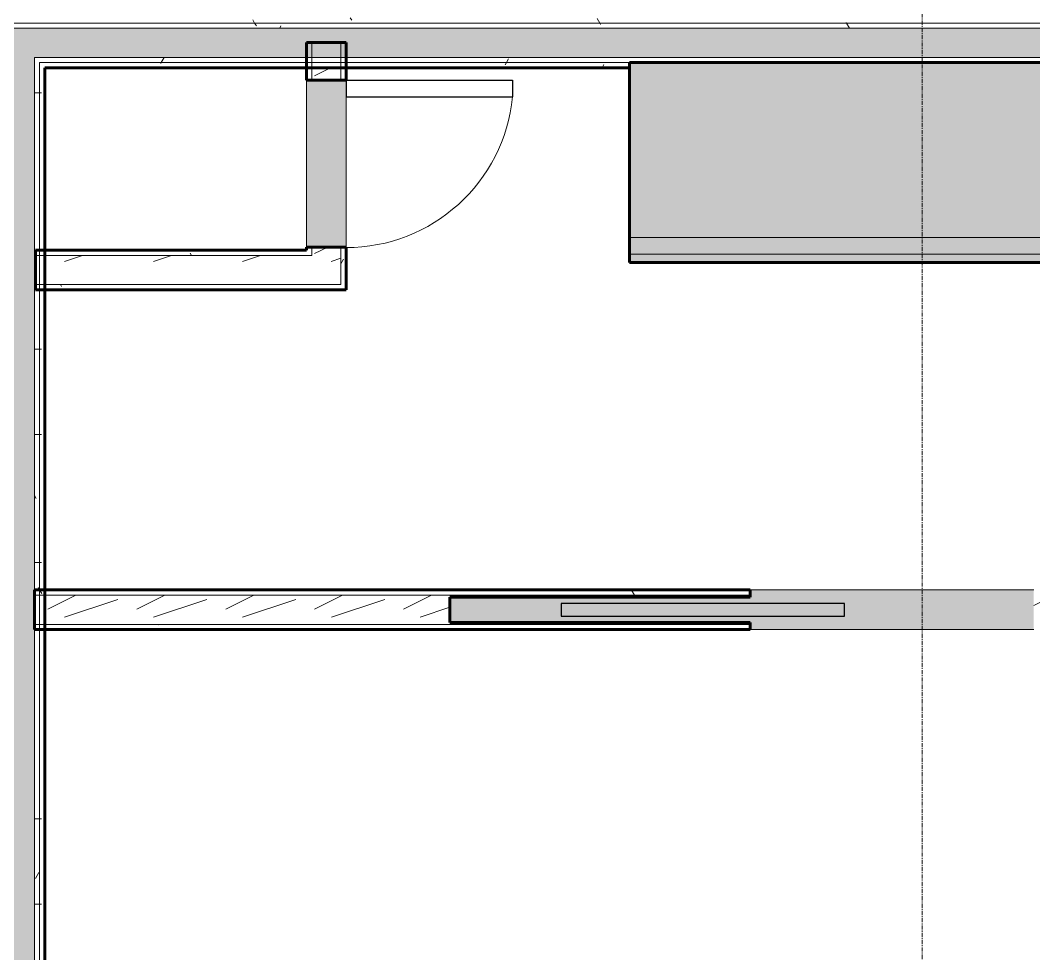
# Model space of a CAD drawing. Header units: inches. Extents: x -4061 to -1937, y 9836 to 11171.
# Drawn here: x -2935.5 to -2813.9, y 10269.9 to 10381.8 of the extents above; entities that cross this region are included whole.
import ezdxf

# ---------------------------------------------------------------- set-up
doc = ezdxf.new("R2010")
doc.units = ezdxf.units.IN
doc.header["$MEASUREMENT"] = 0
doc.linetypes.add('Grid Line 1_2_', pattern=[0.875, 0.5, -0.125, 0.125, -0.125])
for name, color, linetype, lineweight in [('0-1', 7, 'Continuous', 5), ('0-2', 7, 'Continuous', 9), ('A-DOOR-1', 7, 'Continuous', 9), ('A-DOOR-2', 50, 'Continuous', 30), ('A-WALL', 113, 'Continuous', 18), ('A-WALL-1', 8, 'Continuous', 5), ('A-WALL-2', 250, 'Continuous', 60), ('A-WALL-3', 10, 'Continuous', 18), ('A-WALL-PATT-1', 7, 'Continuous', 9), ('A-WALL-PATT-2', 55, 'Continuous', 9), ('A-WALL-PATT-6', 111, 'Continuous', 9), ('I-WALL-2', 2, 'Continuous', 60), ('Q-CASE-1', 53, 'Continuous', 9), ('Q-CASE-2', 250, 'Continuous', 60), ('Q-CASE-3', 7, 'Continuous', 9), ('S-GRID-1', 1, 'Grid Line 1_2_', 9)]:
    doc.layers.add(name, color=color, linetype=linetype, lineweight=lineweight)
pattern_1 = [(0, (0, -1152), (20.48, 5.12), [0.845, -14.515, 0.845, -14.515, -81.92]), (0, (0, -1152), (20.48, 5.12), [-30.72, 0.845, -29.875, 0.845, -14.515, -35.84]), (0, (0, -1152), (20.48, 5.12), [-76.8, 0.845, -9.395, 0.845, -24.755]), (120, (7.68, -1149.44), (-14.67405, 15.1762003), [0.845, -14.515, 0.845, -14.515, -81.92]), (120, (7.68, -1149.44), (-14.67405, 15.1762003), [-30.72, 0.845, -29.875, 0.845, -14.515, -35.84]), (120, (7.68, -1149.44), (-14.67405, 15.1762003), [-76.8, 0.845, -9.395, 0.845, -24.755]), (240, (10.24, -1139.2), (-5.80595, -20.2962003), [0.845, -14.515, 0.845, -14.515, -81.92]), (240, (10.24, -1139.2), (-5.80595, -20.2962003), [-30.72, 0.845, -29.875, 0.845, -14.515, -35.84]), (240, (10.24, -1139.2), (-5.80595, -20.2962003), [-76.8, 0.845, -9.395, 0.845, -24.755])]
pattern_2 = [(216.87, (4.265, -1141.338), (31.9871619, 21.32545714), [5.331, -47.981]), (206.565, (10.662, -1144.536), (-10.662476, -10.6620098), [11.921, -11.921]), (198.435, (10.662, -1149.868), (-21.32449365, -10.6625869), [6.744, -26.974])]
pattern_3 = [(161.57, (0.32, -1151.68), (-2.560496185, -0.000537386), [0, -18.214, 2.022, 0]), (18.43, (-0.32, -1151.68), (-2.560496185, 0.000537386), [0, -18.214, 2.022, 0]), (108.43, (0.32, -1151.68), (1.27922091, -6.400876726), [6.07, -14.166]), (71.57, (-0.32, -1151.68), (1.27922091, 6.400876726), [6.07, -14.166])]

# ---------------------------------------------------------------- blocks, each defined once
blk = doc.blocks.new('Pocket_Door_2385 - 34_ x 80_-1722045-ENLARGED RCP - 1ST FLOOR PLAN - WEST')
at = {"layer": 'A-DOOR-2'}
for p, q in [((-39.67, 0.75), (-39.67, -0.75)), ((-5.67, 0.75), (-39.67, 0.75)), ((-5.67, -0.75), (-5.67, 0.75)), ((-39.67, -0.75), (-5.67, -0.75))]:
    blk.add_line(p, q, dxfattribs=at)
blk = doc.blocks.new('OD_CW_Base Cabinet - OD_CW_Base Cabinet-1913600-ENLARGED RCP - 1ST FLOOR PLAN - WEST')
at = {"layer": 'Q-CASE-1'}
for points in [[(56.47, 0), (0.74, 0), (0.74, -1), (59.14, -1), (59.14, 0)], [(56.47, -1), (0.74, -1), (0.74, -3), (59.14, -3), (59.14, -1)], [(0.74, -3), (0.74, -24), (59.14, -24), (59.14, -3), (56.47, -3)]]:
    blk.add_hatch(color=256, dxfattribs=at).paths.add_polyline_path(points, flags=0)
at = {"layer": 'Q-CASE-2'}
for p, q in [((0.74, -24), (0.74, 0)), ((0.74, 0), (59.14, 0)), ((59.14, 0), (59.14, -24)), ((59.14, -24), (0.74, -24))]:
    blk.add_line(p, q, dxfattribs=at)
at = {"layer": 'Q-CASE-3'}
for p, q in [((0.74, 0), (0.74, -1)), ((59.14, 0), (0.74, 0)), ((59.14, -1), (0.74, -1)), ((0.74, -1), (0.74, -3)), ((59.14, -1), (0.74, -1)), ((59.14, -1), (59.14, 0)), ((59.14, -3), (59.14, -1)), ((0.74, -3), (0.74, -24)), ((59.14, -3), (0.74, -3)), ((59.14, -24), (59.14, -3)), ((59.14, -24), (0.74, -24))]:
    blk.add_line(p, q, dxfattribs=at)
blk = doc.blocks.new('Single-Flush - CLOSET-1720256-ENLARGED RCP - 1ST FLOOR PLAN - WEST')
at = {"layer": 'A-DOOR-1'}
blk.add_arc((10, -2.37), 20.07, 180, 264.2799, dxfattribs=at)
at = {"layer": 'A-DOOR-2'}
for p, q in [((8, -2.37), (8, -22.34)), ((10, -2.37), (8, -2.37)), ((10, -2.37), (10, -22.34)), ((10, -22.34), (8, -22.34))]:
    blk.add_line(p, q, dxfattribs=at)
blk = doc.blocks.new('CTR - 1st Phase - Unit Layouts_rvt-1-ENLARGED RCP - 1ST FLOOR PLAN - WEST')
at = {"layer": 'A-WALL-1'}
for points in [[(-2901.15, 10354.65), (-2896.4, 10354.65), (-2896.4, 10374.65), (-2901.15, 10374.65), (-2901.15, 10359.77)], [(-2847.95, 10308.78), (-2813.95, 10308.78), (-2813.95, 10313.53), (-2847.95, 10313.53), (-2847.95, 10312.65), (-2883.95, 10312.65), (-2883.95, 10309.65), (-2847.95, 10309.65), (-2847.95, 10309.4)]]:
    blk.add_hatch(color=256, dxfattribs=at).paths.add_polyline_path(points, flags=0)
at = {"layer": 'A-WALL-PATT-1'}
h = blk.add_hatch(dxfattribs=at)
h.set_pattern_fill('FP_1', color=256, style=0, pattern_type=2)
h.set_pattern_definition(pattern_1)
h.paths.add_polyline_path([(-2896.4, 10350.15), (-2896.4, 10354.65), (-2897.02, 10354.65), (-2897.02, 10350.15)], flags=0)
h.paths.add_polyline_path([(-2896.4, 10374.65), (-2896.4, 10376.14), (-2897.02, 10376.14), (-2897.02, 10374.65)], flags=0)
h = blk.add_hatch(dxfattribs=at)
h.set_pattern_fill('FP_1', color=256, style=0, pattern_type=2)
h.set_pattern_definition(pattern_1)
h.paths.add_polyline_path([(-2900.52, 10353.65), (-2900.52, 10354.28), (-2932.52, 10354.28), (-2932.52, 10353.65), (-2901.15, 10353.65)], flags=0)
h = blk.add_hatch(dxfattribs=at)
h.set_pattern_fill('FP_1', color=256, style=0, pattern_type=2)
h.set_pattern_definition(pattern_1)
h.paths.add_polyline_path([(-2900.52, 10349.53), (-2896.4, 10349.53), (-2896.4, 10350.15), (-2932.52, 10350.15), (-2932.52, 10349.53), (-2921.05, 10349.53)], flags=0)
h = blk.add_hatch(dxfattribs=at)
h.set_pattern_fill('FP_1', color=256, style=0, pattern_type=2)
h.set_pattern_definition(pattern_1)
h.paths.add_polyline_path([(-2883.95, 10312.9), (-2847.95, 10312.9), (-2847.95, 10313.53), (-2932.52, 10313.53), (-2932.52, 10312.9), (-2918.93, 10312.9)], flags=0)
h.paths.add_polyline_path([(-2804, 10312.9), (-2804, 10313.53), (-2813.95, 10313.53), (-2813.95, 10312.9)], flags=0)
h = blk.add_hatch(dxfattribs=at)
h.set_pattern_fill('FP_1', color=256, style=0, pattern_type=2)
h.set_pattern_definition(pattern_1)
h.paths.add_polyline_path([(-2859.73, 10308.78), (-2847.95, 10308.78), (-2847.95, 10309.4), (-2932.52, 10309.39), (-2932.52, 10308.78), (-2883.95, 10308.78)], flags=0)
h.paths.add_polyline_path([(-2804, 10308.78), (-2804, 10309.4), (-2813.95, 10309.4), (-2813.95, 10308.78)], flags=0)
at = {"layer": 'A-WALL-PATT-2'}
h = blk.add_hatch(dxfattribs=at)
h.set_pattern_fill('FP_2', color=256, style=0, pattern_type=2)
h.set_pattern_definition(pattern_2)
h.paths.add_polyline_path([(-2897.02, 10353.65), (-2897.02, 10354.65), (-2900.52, 10354.65), (-2900.52, 10353.65)], flags=0)
h.paths.add_polyline_path([(-2900.52, 10374.65), (-2897.02, 10374.65), (-2897.02, 10376.14), (-2900.52, 10376.14)], flags=0)
h = blk.add_hatch(dxfattribs=at)
h.set_pattern_fill('FP_2', color=256, style=0, pattern_type=2)
h.set_pattern_definition(pattern_2)
h.paths.add_polyline_path([(-2897.02, 10350.15), (-2897.02, 10353.65), (-2932.52, 10353.65), (-2932.52, 10350.15), (-2921.05, 10350.15)], flags=0)
h = blk.add_hatch(dxfattribs=at)
h.set_pattern_fill('FP_2', color=256, style=0, pattern_type=2)
h.set_pattern_definition(pattern_2)
h.paths.add_polyline_path([(-2847.95, 10309.4), (-2847.95, 10309.65), (-2883.95, 10309.65), (-2883.95, 10312.65), (-2847.95, 10312.65), (-2847.95, 10312.9), (-2932.52, 10312.9), (-2932.52, 10309.4), (-2859.73, 10309.4)], flags=0)
h.paths.add_polyline_path([(-2804, 10309.4), (-2803.37, 10309.4), (-2803.37, 10312.9), (-2813.95, 10312.9), (-2813.95, 10309.4)], flags=0)
at = {"layer": 'A-WALL-2'}
for p, q in [((-2901.15, 10374.65), (-2901.15, 10379.16)), ((-2901.15, 10379.16), (-2896.4, 10379.16)), ((-2896.4, 10379.16), (-2896.4, 10374.65)), ((-2896.4, 10374.65), (-2901.15, 10374.65)), ((-2933.65, 10349.53), (-2933.65, 10354.28)), ((-2933.65, 10354.28), (-2901.15, 10354.28)), ((-2901.15, 10354.28), (-2901.15, 10354.65)), ((-2901.15, 10354.65), (-2896.4, 10354.65)), ((-2896.4, 10354.65), (-2896.4, 10354.28)), ((-2896.4, 10354.28), (-2896.4, 10350.15)), ((-2896.4, 10349.53), (-2933.65, 10349.53)), ((-2896.4, 10350.15), (-2896.4, 10349.53)), ((-2933.77, 10313.53), (-2847.95, 10313.53)), ((-2933.77, 10308.78), (-2933.77, 10313.53)), ((-2847.95, 10313.53), (-2847.95, 10312.65)), ((-2847.95, 10312.65), (-2883.95, 10312.65)), ((-2883.95, 10312.65), (-2883.95, 10309.65)), ((-2883.95, 10309.65), (-2847.95, 10309.65)), ((-2847.95, 10309.65), (-2847.95, 10308.78)), ((-2847.95, 10308.78), (-2933.77, 10308.78))]:
    blk.add_line(p, q, dxfattribs=at)
at = {"layer": 'A-WALL-3'}
for p, q in [((-2900.52, 10379.16), (-2900.52, 10374.65)), ((-2897.02, 10379.16), (-2897.02, 10374.65)), ((-2901.15, 10374.65), (-2901.15, 10354.65)), ((-2896.4, 10354.65), (-2896.4, 10374.65)), ((-2900.52, 10354.65), (-2900.52, 10354.28)), ((-2900.52, 10353.65), (-2900.52, 10354.28)), ((-2897.02, 10354.65), (-2897.02, 10354.28)), ((-2897.02, 10353.65), (-2897.02, 10354.28)), ((-2933.65, 10353.65), (-2900.52, 10353.65)), ((-2897.02, 10350.15), (-2897.02, 10353.65)), ((-2933.65, 10350.15), (-2897.02, 10350.15)), ((-2813.95, 10313.53), (-2847.95, 10313.53)), ((-2847.95, 10312.9), (-2933.77, 10312.9)), ((-2847.95, 10309.4), (-2933.77, 10309.4)), ((-2847.95, 10308.78), (-2813.95, 10308.78))]:
    blk.add_line(p, q, dxfattribs=at)
at = {"layer": '0-2'}
for name, p, rotation in [('OD_CW_Base Cabinet - OD_CW_Base Cabinet-1913600-ENLARGED RCP - 1ST FLOOR PLAN - WEST', (-2803.26, 10352.79), 180), ('Single-Flush - CLOSET-1720256-ENLARGED RCP - 1ST FLOOR PLAN - WEST', (-2898.77, 10364.65), 89.99999999996318)]:
    blk.add_blockref(name, p, dxfattribs=dict(at, rotation=rotation))
blk.add_blockref('Pocket_Door_2385 - 34_ x 80_-1722045-ENLARGED RCP - 1ST FLOOR PLAN - WEST', (-2830.95, 10311.15), dxfattribs=at)
blk = doc.blocks.new('CTR - 1st Phase - Shell_rvt-1-ENLARGED RCP - 1ST FLOOR PLAN - WEST')
at = {"layer": 'S-GRID-1'}
blk.add_line((-2827.32, 9836.18), (-2827.32, 11138.35), dxfattribs=at)

msp = doc.modelspace()

# ---------------------------------------------------------------- hatches: boundary and pattern name
at = {"layer": 'A-WALL-PATT-6'}
h = msp.add_hatch(dxfattribs=at)
h.set_pattern_fill('FP_1', color=256, style=0, pattern_type=2)
h.set_pattern_definition(pattern_1)
h.paths.add_polyline_path([(-3066.92, 10381.51), (-2797.9, 10381.51), (-2797.9, 10382.14), (-3072.3, 10382.14), (-3072.3, 10381.51), (-3069.06, 10381.51)], flags=0)
h = msp.add_hatch(dxfattribs=at)
h.set_pattern_fill('FP_1', color=256, style=0, pattern_type=2)
h.set_pattern_definition(pattern_1)
h.paths.add_polyline_path([(-2799.15, 10380.89), (-2798.52, 10380.89), (-2798.52, 10381.51), (-3071.67, 10381.51), (-3071.67, 10380.89), (-2813.75, 10380.89)], flags=0)
h = msp.add_hatch(dxfattribs=at)
h.set_pattern_fill('FP_10', color=256, style=0, pattern_type=2)
h.set_pattern_definition(pattern_3)
h.paths.add_polyline_path([(-2799.25, 10377.39), (-2799.15, 10377.39), (-2799.15, 10380.89), (-3068.17, 10380.87), (-3068.17, 10378.04), (-3066.92, 10378.04), (-3066.92, 10377.39), (-2802.65, 10377.39), (-2802, 10378.04), (-2799.25, 10378.04)], flags=0)
h = msp.add_hatch(dxfattribs=at)
h.set_pattern_fill('FP_1', color=256, style=0, pattern_type=2)
h.set_pattern_definition(pattern_1)
h.paths.add_polyline_path([(-3066.8, 10376.76), (-3066.8, 10376.91), (-3008.4, 10376.91), (-3008.4, 10376.76), (-2937.27, 10376.76), (-2937.27, 10377.39), (-3066.92, 10377.39), (-3066.92, 10376.76)], flags=0)
h.paths.add_polyline_path([(-2804, 10376.76), (-2803.37, 10376.76), (-2803.37, 10377.39), (-2933.77, 10377.39), (-2933.77, 10376.76), (-2804, 10376.79)], flags=0)
h = msp.add_hatch(dxfattribs=at)
h.set_pattern_fill('FP_10', color=256, style=0, pattern_type=2)
h.set_pattern_definition(pattern_3)
h.paths.add_polyline_path([(-2937.27, 10018.09), (-2933.77, 10018.09), (-2933.77, 10377.39), (-2937.27, 10377.39), (-2937.27, 10021.51)], flags=0)
h = msp.add_hatch(dxfattribs=at)
h.set_pattern_fill('FP_1', color=256, style=0, pattern_type=2)
h.set_pattern_definition(pattern_1)
h.paths.add_polyline_path([(-2933.15, 10376.14), (-2862.4, 10376.14), (-2862.4, 10376.76), (-2933.15, 10376.76)], flags=0)
h.paths.add_polyline_path([(-3066.8, 10376.14), (-3066.8, 10376.76), (-3066.92, 10376.76), (-3066.92, 10376.14)], flags=0)
h.paths.add_polyline_path([(-3008.4, 10376.14), (-2937.9, 10376.14), (-2937.9, 10376.76), (-3008.4, 10376.76), (-3008.4, 10376.48)], flags=0)
h.paths.add_polyline_path([(-2803.9, 10376.14), (-2803.37, 10376.67), (-2803.37, 10376.76), (-2804, 10376.76), (-2804, 10376.14)], flags=0)
h = msp.add_hatch(dxfattribs=at)
h.set_pattern_fill('FP_1', color=256, style=0, pattern_type=2)
h.set_pattern_definition(pattern_1)
h.paths.add_polyline_path([(-2933.15, 10018.09), (-2933.15, 10181.79), (-2933.77, 10181.79), (-2933.77, 10018.09)], flags=0)
h.paths.add_polyline_path([(-2933.77, 10185.29), (-2933.15, 10185.29), (-2933.15, 10376.76), (-2933.77, 10376.76), (-2933.77, 10230.02)], flags=0)
h = msp.add_hatch(dxfattribs=at)
h.set_pattern_fill('FP_1', color=256, style=0, pattern_type=2)
h.set_pattern_definition(pattern_1)
h.paths.add_polyline_path([(-2932.52, 10018.09), (-2932.52, 10181.79), (-2933.15, 10181.79), (-2933.15, 10018.09)], flags=0)
h.paths.add_polyline_path([(-2933.15, 10185.29), (-2932.52, 10185.29), (-2932.52, 10376.14), (-2933.15, 10376.14), (-2933.15, 10229.43)], flags=0)

# ---------------------------------------------------------------- linework, layer by layer
at = {"layer": 'A-WALL'}
for p, q in [((-2798.52, 10381.51), (-3072.3, 10381.51)), ((-2799.15, 10380.89), (-3071.67, 10380.89)), ((-2933.77, 10377.39), (-2933.77, 10018.09)), ((-2802.65, 10377.39), (-2933.77, 10377.39)), ((-2933.15, 10376.76), (-2933.15, 10018.09)), ((-2862.4, 10376.76), (-2933.15, 10376.76))]:
    msp.add_line(p, q, dxfattribs=at)
at = {"layer": 'I-WALL-2'}
for p, q in [((-2932.52, 10376.14), (-2932.52, 10144.16)), ((-2862.4, 10376.14), (-2932.52, 10376.14))]:
    msp.add_line(p, q, dxfattribs=at)

# ---------------------------------------------------------------- block references
at = {"layer": '0-1'}
for name in ['CTR - 1st Phase - Shell_rvt-1-ENLARGED RCP - 1ST FLOOR PLAN - WEST', 'CTR - 1st Phase - Unit Layouts_rvt-1-ENLARGED RCP - 1ST FLOOR PLAN - WEST']:
    msp.add_blockref(name, (0, 0), dxfattribs=at)

doc.saveas('drawing.dxf')
